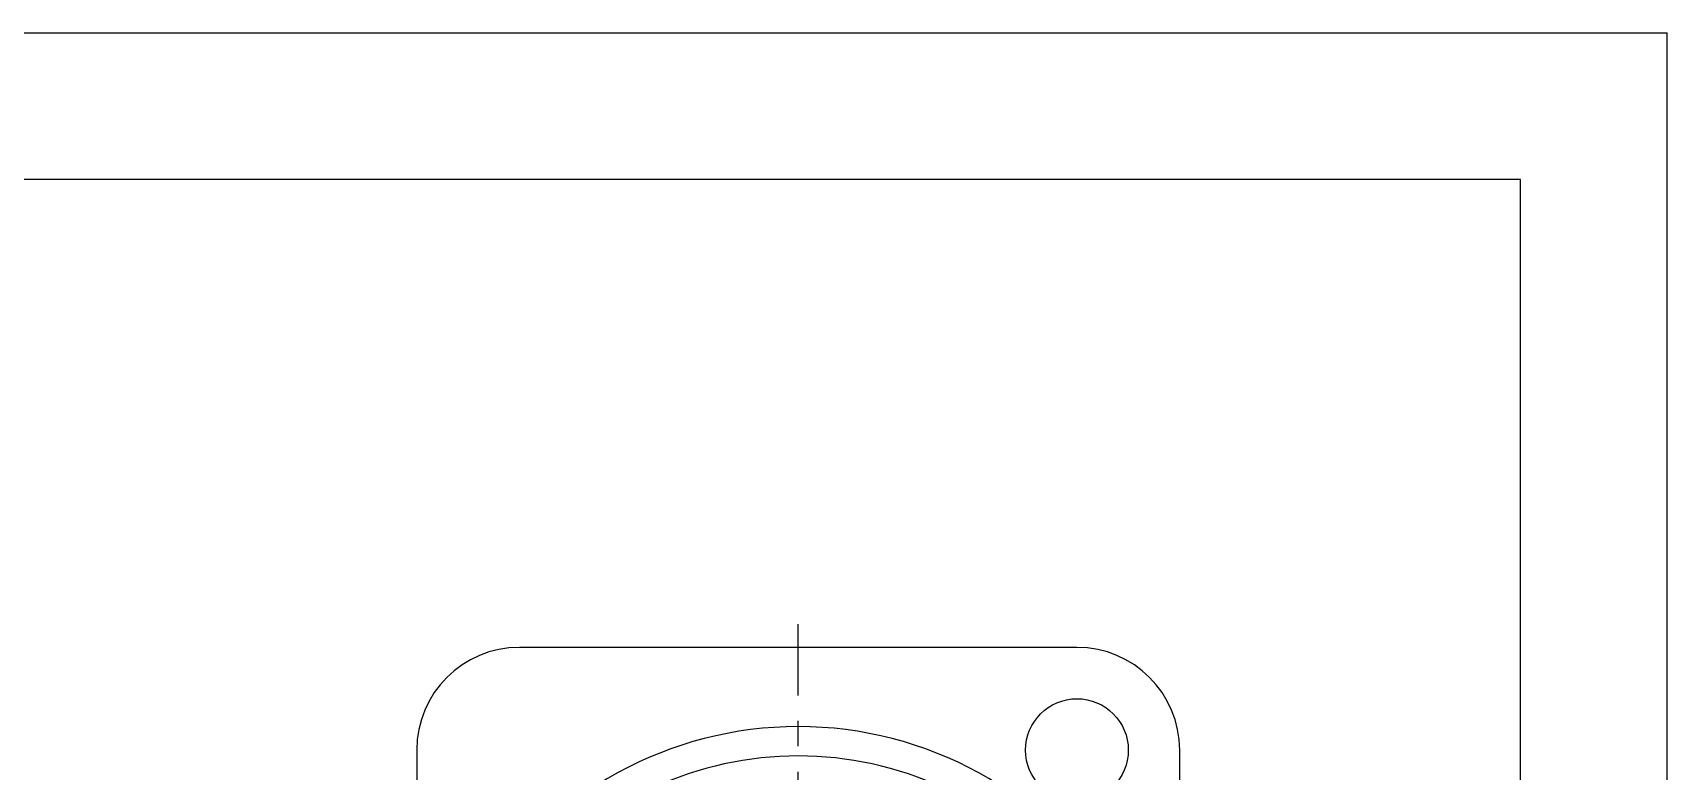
# Model space of a CAD drawing. Extents: x 0 to 420, y 0 to 297.
# Drawn here: x 308.6 to 420, y 246.6 to 297 of the extents above; entities that cross this region are included whole.
import ezdxf

# ---------------------------------------------------------------- set-up
doc = ezdxf.new("R2010")
doc.units = 0
doc.header["$LTSCALE"] = 23.1
doc.linetypes.add('CENTER', pattern=[0.6, 0.375, -0.075, 0.075, -0.075])
doc.layers.get('0').update_dxf_attribs({"linetype": 'CONTINUOUS'})
doc.layers.add('DEFAULT_1', color=7, linetype='CENTER')

msp = doc.modelspace()

# ---------------------------------------------------------------- linework, layer by layer
at = {"color": 7, "linetype": 'CONTINUOUS'}
for p, q in [((0, 297), (420, 297)), ((420, 0), (420, 297)), ((410, 287), (12.5, 287)), ((410, 10), (410, 287)), ((379.7624, 255.0979), (341.7624, 255.0979)), ((334.7624, 248.0979), (334.7624, 200.0979)), ((386.7624, 200.0979), (386.7624, 248.0979))]:
    msp.add_line(p, q, dxfattribs=at)
msp.add_circle((379.7624, 248.0979), 3.5, dxfattribs=at)
for centre, radius, start, end in [((341.7624, 248.0979), 7, 90, 180), ((379.7624, 248.0979), 7, 0, 90), ((360.7624, 224.0979), 25.6, 32.505434, 147.494566), ((360.7624, 224.0979), 23.6, 65.167397, 114.832603)]:
    msp.add_arc(centre, radius, start, end, dxfattribs=at)
at = {"layer": 'DEFAULT_1', "color": 7, "linetype": 'CENTER'}
msp.add_line((360.7624, 224.0979), (360.7624, 256.6801), dxfattribs=at)

doc.saveas('drawing.dxf')
